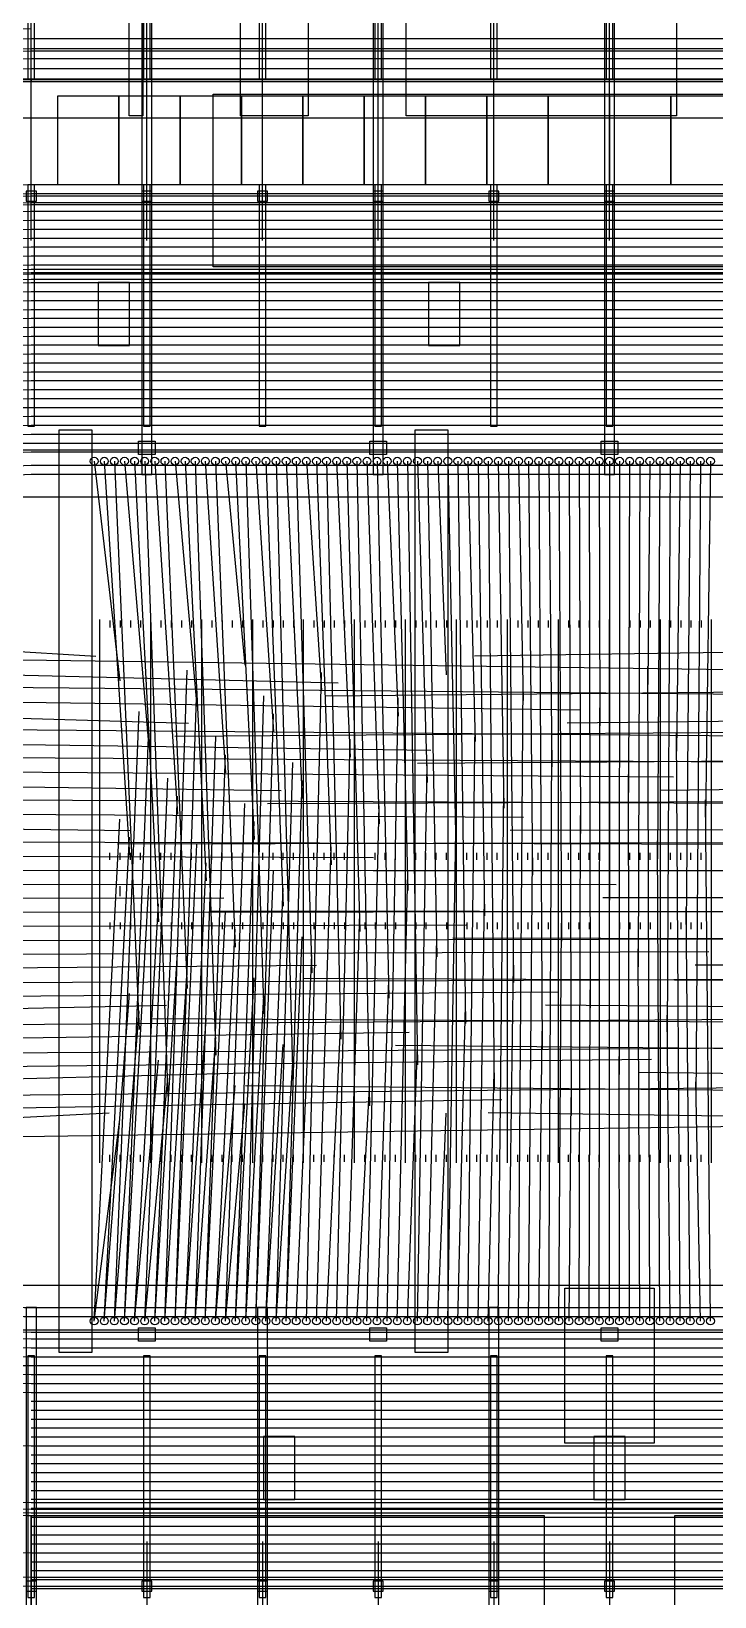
# Model space of a CAD drawing. Extents: x -180904 to 227412, y -304894 to 186390.
# Drawn here: x -51864 to 9443, y -63325 to 77166 of the extents above; entities that cross this region are included whole.
import ezdxf

# ---------------------------------------------------------------- set-up
doc = ezdxf.new("R2010")
doc.units = 0
for name, color, linetype in [('01_MARKINGS', 3, 'CONTINUOUS'), ('01_SURFACE', 3, 'CONTINUOUS'), ('02_FRONT_ROW_LINE', 8, 'CONTINUOUS'), ('02_ROW_LINES', 8, 'CONTINUOUS'), ('02_TIER_EDGES', 8, 'CONTINUOUS'), ('05_LEVELS', 40, 'CONTINUOUS'), ('05_SUITES', 40, 'CONTINUOUS'), ('06_FLOOR_PLATES', 9, 'CONTINUOUS'), ('06_PROGRAM_CONCESSIONS', 9, 'CONTINUOUS'), ('06_PROGRAM_FIRST_AID', 9, 'CONTINUOUS'), ('06_PROGRAM_RETAIL', 9, 'CONTINUOUS'), ('07_VOMITORIES', 6, 'CONTINUOUS'), ('08_COLUMNS', 8, 'CONTINUOUS'), ('08_GRID', 8, 'CONTINUOUS'), ('08_RAKERS', 8, 'CONTINUOUS'), ('09_DECK', 254, 'CONTINUOUS'), ('09_PRIMARY_FRAMES', 254, 'CONTINUOUS'), ('09_TRUSSES', 254, 'CONTINUOUS'), ('10_BANDS', 252, 'CONTINUOUS'), ('10_SKIN', 252, 'CONTINUOUS'), ('11_DUCT_ZONES', 4, 'CONTINUOUS'), ('12_CABLE_TRAYS', 30, 'CONTINUOUS'), ('14_AIMING', 2, 'CONTINUOUS'), ('14_CATWALK', 2, 'CONTINUOUS'), ('14_FLOODLIGHTS', 2, 'CONTINUOUS'), ('15_RIBBON_BOARDS', 130, 'CONTINUOUS'), ('15_SPEAKERS', 130, 'CONTINUOUS'), ('16_LOADING_DOCK', 33, 'CONTINUOUS'), ('16_PLAYERS_TUNNEL', 33, 'CONTINUOUS'), ('16_SERVICE_CORRIDOR', 33, 'CONTINUOUS'), ('16_TEAM_LOCKER_ROOMS', 33, 'CONTINUOUS')]:
    doc.layers.add(name, color=color, linetype=linetype)

msp = doc.modelspace()

# ---------------------------------------------------------------- linework, layer by layer
at = {"layer": '01_MARKINGS'}
for p, q in [((-45720, -24384), (-45720, 24384)), ((-44805.6, 24282.4), (-44805.6, 23672.8)), ((-43891.2, 24282.4), (-43891.2, 23672.8)), ((-42976.8, 24282.4), (-42976.8, 23672.8)), ((-42062.4, 24282.4), (-42062.4, 23672.8)), ((-41148, -24384), (-41148, 24384)), ((-40233.6, 24282.4), (-40233.6, 23672.8)), ((-39319.2, 24282.4), (-39319.2, 23672.8)), ((-38404.8, 24282.4), (-38404.8, 23672.8)), ((-37490.4, 24282.4), (-37490.4, 23672.8)), ((-36576, -24384), (-36576, 24384)), ((-35661.6, 24282.4), (-35661.6, 23672.8)), ((-34747.2, 24282.4), (-34747.2, 23672.8)), ((-33832.8, 24282.4), (-33832.8, 23672.8)), ((-32918.4, 24282.4), (-32918.4, 23672.8)), ((-32004, -24384), (-32004, 24384)), ((-31089.6, 24282.4), (-31089.6, 23672.8)), ((-30175.2, 24282.4), (-30175.2, 23672.8)), ((-29260.8, 24282.4), (-29260.8, 23672.8)), ((-28346.4, 24282.4), (-28346.4, 23672.8)), ((-27432, -24384), (-27432, 24384)), ((-26517.6, 24282.4), (-26517.6, 23672.8)), ((-25603.2, 24282.4), (-25603.2, 23672.8)), ((-24688.8, 24282.4), (-24688.8, 23672.8)), ((-23774.4, 24282.4), (-23774.4, 23672.8)), ((-22860, -24384), (-22860, 24384)), ((-21945.6, 24282.4), (-21945.6, 23672.8)), ((-21031.2, 24282.4), (-21031.2, 23672.8)), ((-20116.8, 24282.4), (-20116.8, 23672.8)), ((-19202.4, 24282.4), (-19202.4, 23672.8)), ((-18288, -24384), (-18288, 24384)), ((-17373.6, 24282.4), (-17373.6, 23672.8)), ((-16459.2, 24282.4), (-16459.2, 23672.8)), ((-15544.8, 24282.4), (-15544.8, 23672.8)), ((-14630.4, 24282.4), (-14630.4, 23672.8)), ((-13716, -24384), (-13716, 24384)), ((-12801.6, 24282.4), (-12801.6, 23672.8)), ((-11887.2, 24282.4), (-11887.2, 23672.8)), ((-10972.8, 24282.4), (-10972.8, 23672.8)), ((-10058.4, 24282.4), (-10058.4, 23672.8)), ((-9144, -24384), (-9144, 24384)), ((-8229.6, 24282.4), (-8229.6, 23672.8)), ((-7315.2, 24282.4), (-7315.2, 23672.8)), ((-6400.8, 24282.4), (-6400.8, 23672.8)), ((-5486.4, 24282.4), (-5486.4, 23672.8)), ((-4572, -24384), (-4572, 24384)), ((-3657.6, 24282.4), (-3657.6, 23672.8)), ((-2743.2, 24282.4), (-2743.2, 23672.8)), ((-1828.8, 24282.4), (-1828.8, 23672.8)), ((-914.4, 24282.4), (-914.4, 23672.8)), ((0, -24384), (0, 24384)), ((914.4, 24282.4), (914.4, 23672.8)), ((1828.8, 24282.4), (1828.8, 23672.8)), ((2743.2, 24282.4), (2743.2, 23672.8)), ((3657.6, 24282.4), (3657.6, 23672.8)), ((4572, -24384), (4572, 24384)), ((5486.4, 24282.4), (5486.4, 23672.8)), ((6400.8, 24282.4), (6400.8, 23672.8)), ((7315.2, 24282.4), (7315.2, 23672.8)), ((8229.6, 24282.4), (8229.6, 23672.8)), ((9144, -24384), (9144, 24384)), ((-44805.6, 2819.4), (-44805.6, 3429)), ((-43891.2, 2819.4), (-43891.2, 3429)), ((-42976.8, 2819.4), (-42976.8, 3429)), ((-42062.4, 2819.4), (-42062.4, 3429)), ((-40233.6, 2819.4), (-40233.6, 3429)), ((-39319.2, 2819.4), (-39319.2, 3429)), ((-38404.8, 2819.4), (-38404.8, 3429)), ((-37490.4, 2819.4), (-37490.4, 3429)), ((-35661.6, 2819.4), (-35661.6, 3429)), ((-34747.2, 2819.4), (-34747.2, 3429)), ((-33832.8, 2819.4), (-33832.8, 3429)), ((-32918.4, 2819.4), (-32918.4, 3429)), ((-31089.6, 2819.4), (-31089.6, 3429)), ((-30175.2, 2819.4), (-30175.2, 3429)), ((-29260.8, 2819.4), (-29260.8, 3429)), ((-28346.4, 2819.4), (-28346.4, 3429)), ((-26517.6, 2819.4), (-26517.6, 3429)), ((-25603.2, 2819.4), (-25603.2, 3429)), ((-24688.8, 2819.4), (-24688.8, 3429)), ((-23774.4, 2819.4), (-23774.4, 3429)), ((-21945.6, 2819.4), (-21945.6, 3429)), ((-21031.2, 2819.4), (-21031.2, 3429)), ((-20116.8, 2819.4), (-20116.8, 3429)), ((-19202.4, 2819.4), (-19202.4, 3429)), ((-17373.6, 2819.4), (-17373.6, 3429)), ((-16459.2, 2819.4), (-16459.2, 3429)), ((-15544.8, 2819.4), (-15544.8, 3429)), ((-14630.4, 2819.4), (-14630.4, 3429)), ((-12801.6, 2819.4), (-12801.6, 3429)), ((-11887.2, 2819.4), (-11887.2, 3429)), ((-10972.8, 2819.4), (-10972.8, 3429)), ((-10058.4, 2819.4), (-10058.4, 3429)), ((-8229.6, 2819.4), (-8229.6, 3429)), ((-7315.2, 2819.4), (-7315.2, 3429)), ((-6400.8, 2819.4), (-6400.8, 3429)), ((-5486.4, 2819.4), (-5486.4, 3429)), ((-3657.6, 2819.4), (-3657.6, 3429)), ((-2743.2, 2819.4), (-2743.2, 3429)), ((-1828.8, 2819.4), (-1828.8, 3429)), ((-914.4, 2819.4), (-914.4, 3429)), ((914.4, 2819.4), (914.4, 3429)), ((1828.8, 2819.4), (1828.8, 3429)), ((2743.2, 2819.4), (2743.2, 3429)), ((3657.6, 2819.4), (3657.6, 3429)), ((5486.4, 2819.4), (5486.4, 3429)), ((6400.8, 2819.4), (6400.8, 3429)), ((7315.2, 2819.4), (7315.2, 3429)), ((8229.6, 2819.4), (8229.6, 3429)), ((-43891.2, -457.2), (-43891.2, 457.2)), ((-44805.6, -2819.4), (-44805.6, -3429)), ((-43891.2, -2819.4), (-43891.2, -3429)), ((-42976.8, -2819.4), (-42976.8, -3429)), ((-42062.4, -2819.4), (-42062.4, -3429)), ((-40233.6, -2819.4), (-40233.6, -3429)), ((-39319.2, -2819.4), (-39319.2, -3429)), ((-38404.8, -2819.4), (-38404.8, -3429)), ((-37490.4, -2819.4), (-37490.4, -3429)), ((-35661.6, -2819.4), (-35661.6, -3429)), ((-34747.2, -2819.4), (-34747.2, -3429)), ((-33832.8, -2819.4), (-33832.8, -3429)), ((-32918.4, -2819.4), (-32918.4, -3429)), ((-31089.6, -2819.4), (-31089.6, -3429)), ((-30175.2, -2819.4), (-30175.2, -3429)), ((-29260.8, -2819.4), (-29260.8, -3429)), ((-28346.4, -2819.4), (-28346.4, -3429)), ((-26517.6, -2819.4), (-26517.6, -3429)), ((-25603.2, -2819.4), (-25603.2, -3429)), ((-24688.8, -2819.4), (-24688.8, -3429)), ((-23774.4, -2819.4), (-23774.4, -3429)), ((-21945.6, -2819.4), (-21945.6, -3429)), ((-21031.2, -2819.4), (-21031.2, -3429)), ((-20116.8, -2819.4), (-20116.8, -3429)), ((-19202.4, -2819.4), (-19202.4, -3429)), ((-17373.6, -2819.4), (-17373.6, -3429)), ((-16459.2, -2819.4), (-16459.2, -3429)), ((-15544.8, -2819.4), (-15544.8, -3429)), ((-14630.4, -2819.4), (-14630.4, -3429)), ((-12801.6, -2819.4), (-12801.6, -3429)), ((-11887.2, -2819.4), (-11887.2, -3429)), ((-10972.8, -2819.4), (-10972.8, -3429)), ((-10058.4, -2819.4), (-10058.4, -3429)), ((-8229.6, -2819.4), (-8229.6, -3429)), ((-7315.2, -2819.4), (-7315.2, -3429)), ((-6400.8, -2819.4), (-6400.8, -3429)), ((-5486.4, -2819.4), (-5486.4, -3429)), ((-3657.6, -2819.4), (-3657.6, -3429)), ((-2743.2, -2819.4), (-2743.2, -3429)), ((-1828.8, -2819.4), (-1828.8, -3429)), ((-914.4, -2819.4), (-914.4, -3429)), ((914.4, -2819.4), (914.4, -3429)), ((1828.8, -2819.4), (1828.8, -3429)), ((2743.2, -2819.4), (2743.2, -3429)), ((3657.6, -2819.4), (3657.6, -3429)), ((5486.4, -2819.4), (5486.4, -3429)), ((6400.8, -2819.4), (6400.8, -3429)), ((7315.2, -2819.4), (7315.2, -3429)), ((8229.6, -2819.4), (8229.6, -3429)), ((-44805.6, -24282.4), (-44805.6, -23672.8)), ((-43891.2, -24282.4), (-43891.2, -23672.8)), ((-42976.8, -24282.4), (-42976.8, -23672.8)), ((-42062.4, -24282.4), (-42062.4, -23672.8)), ((-40233.6, -24282.4), (-40233.6, -23672.8)), ((-39319.2, -24282.4), (-39319.2, -23672.8)), ((-38404.8, -24282.4), (-38404.8, -23672.8)), ((-37490.4, -24282.4), (-37490.4, -23672.8)), ((-35661.6, -24282.4), (-35661.6, -23672.8)), ((-34747.2, -24282.4), (-34747.2, -23672.8)), ((-33832.8, -24282.4), (-33832.8, -23672.8)), ((-32918.4, -24282.4), (-32918.4, -23672.8)), ((-31089.6, -24282.4), (-31089.6, -23672.8)), ((-30175.2, -24282.4), (-30175.2, -23672.8)), ((-29260.8, -24282.4), (-29260.8, -23672.8)), ((-28346.4, -24282.4), (-28346.4, -23672.8)), ((-26517.6, -24282.4), (-26517.6, -23672.8)), ((-25603.2, -24282.4), (-25603.2, -23672.8)), ((-24688.8, -24282.4), (-24688.8, -23672.8)), ((-23774.4, -24282.4), (-23774.4, -23672.8)), ((-21945.6, -24282.4), (-21945.6, -23672.8)), ((-21031.2, -24282.4), (-21031.2, -23672.8)), ((-20116.8, -24282.4), (-20116.8, -23672.8)), ((-19202.4, -24282.4), (-19202.4, -23672.8)), ((-17373.6, -24282.4), (-17373.6, -23672.8)), ((-16459.2, -24282.4), (-16459.2, -23672.8)), ((-15544.8, -24282.4), (-15544.8, -23672.8)), ((-14630.4, -24282.4), (-14630.4, -23672.8)), ((-12801.6, -24282.4), (-12801.6, -23672.8)), ((-11887.2, -24282.4), (-11887.2, -23672.8)), ((-10972.8, -24282.4), (-10972.8, -23672.8)), ((-10058.4, -24282.4), (-10058.4, -23672.8)), ((-8229.6, -24282.4), (-8229.6, -23672.8)), ((-7315.2, -24282.4), (-7315.2, -23672.8)), ((-6400.8, -24282.4), (-6400.8, -23672.8)), ((-5486.4, -24282.4), (-5486.4, -23672.8)), ((-3657.6, -24282.4), (-3657.6, -23672.8)), ((-2743.2, -24282.4), (-2743.2, -23672.8)), ((-1828.8, -24282.4), (-1828.8, -23672.8)), ((-914.4, -24282.4), (-914.4, -23672.8)), ((914.4, -24282.4), (914.4, -23672.8)), ((1828.8, -24282.4), (1828.8, -23672.8)), ((2743.2, -24282.4), (2743.2, -23672.8)), ((3657.6, -24282.4), (3657.6, -23672.8)), ((5486.4, -24282.4), (5486.4, -23672.8)), ((6400.8, -24282.4), (6400.8, -23672.8)), ((7315.2, -24282.4), (7315.2, -23672.8)), ((8229.6, -24282.4), (8229.6, -23672.8))]:
    msp.add_line(p, q, dxfattribs=at)
at = {"layer": '01_SURFACE'}
msp.add_lwpolyline([(-59436, -35356.8), (59436, -35356.8), (59436, 35356.8), (-59436, 35356.8)], close=True, dxfattribs=at)
at = {"layer": '02_FRONT_ROW_LINE'}
msp.add_lwpolyline([(65864, -25384), (65864, 25384, 0.414), (51864, 39384), (-51864, 39384, 0.414), (-65864, 25384), (-65864, -25384, 0.414), (-51864, -39384), (51864, -39384, 0.414)], format="xyb", close=True, dxfattribs=at)
at = {"layer": '02_ROW_LINES'}
for p, q in [((51864, 76484), (-51864, 76484)), ((51864, 75584), (-51864, 75584)), ((51864, 74684), (-51864, 74684)), ((51864, 73784), (-51864, 73784)), ((51864, 72884), (-51864, 72884)), ((51864, 62584), (-51864, 62584)), ((51864, 61784), (-51864, 61784)), ((51864, 60984), (-51864, 60984)), ((51864, 60184), (-51864, 60184)), ((51864, 59384), (-51864, 59384)), ((51864, 58584), (-51864, 58584)), ((51864, 57784), (-51864, 57784)), ((51864, 56984), (-51864, 56984)), ((51864, 56184), (-51864, 56184)), ((51864, 55384), (-51864, 55384)), ((51864, 54584), (-51864, 54584)), ((51864, 53784), (-51864, 53784)), ((51864, 52984), (-51864, 52984)), ((51864, 52184), (-51864, 52184)), ((51864, 51384), (-51864, 51384)), ((51864, 50584), (-51864, 50584)), ((51864, 49784), (-51864, 49784)), ((51864, 48984), (-51864, 48984)), ((51864, 48184), (-51864, 48184)), ((51864, 47384), (-51864, 47384)), ((51864, 46584), (-51864, 46584)), ((51864, 45784), (-51864, 45784)), ((51864, 44984), (-51864, 44984)), ((51864, 44184), (-51864, 44184)), ((51864, 43384), (-51864, 43384)), ((51864, 42584), (-51864, 42584)), ((51864, 41784), (-51864, 41784)), ((51864, 40984), (-51864, 40984)), ((51864, 40184), (-51864, 40184)), ((51864, 39384), (-51864, 39384)), ((-51864, -39384), (51864, -39384)), ((-51864, -40184), (51864, -40184)), ((-51864, -40984), (51864, -40984)), ((-51864, -41784), (51864, -41784)), ((-51864, -42584), (51864, -42584)), ((-51864, -43384), (51864, -43384)), ((-51864, -44184), (51864, -44184)), ((-51864, -44984), (51864, -44984)), ((-51864, -45784), (51864, -45784)), ((-51864, -46584), (51864, -46584)), ((-51864, -47384), (51864, -47384)), ((-51864, -48184), (51864, -48184)), ((-51864, -48984), (51864, -48984)), ((-51864, -49784), (51864, -49784)), ((-51864, -50584), (51864, -50584)), ((-51864, -51384), (51864, -51384)), ((-51864, -52184), (51864, -52184)), ((-51864, -52984), (51864, -52984)), ((-51864, -53784), (51864, -53784)), ((-51864, -54584), (51864, -54584)), ((-51864, -55384), (51864, -55384)), ((-51864, -56184), (51864, -56184)), ((-51864, -56984), (51864, -56984)), ((-51864, -57784), (51864, -57784)), ((-51864, -58584), (51864, -58584)), ((-51864, -59384), (51864, -59384)), ((-51864, -60184), (51864, -60184)), ((-51864, -60984), (51864, -60984)), ((-51864, -61784), (51864, -61784)), ((-51864, -62584), (51864, -62584))]:
    msp.add_line(p, q, dxfattribs=at)
for centre, radius, start, end in [((-51864, 25384), 84100, 90, 180), ((-51864, 25384), 83300, 90, 180), ((-51864, 25384), 82500, 90, 180), ((-51864, 25384), 81700, 90, 180), ((-51864, 25384), 80900, 90, 180), ((-51864, 25384), 80100, 90, 180), ((-51864, 25384), 79300, 90, 180), ((-51864, 25384), 78500, 90, 180), ((-51864, 25384), 77700, 90, 180), ((-51864, 25384), 76900, 90, 180), ((-51864, 25384), 76100, 90, 180), ((-51864, 25384), 75300, 90, 180), ((-51864, 25384), 74500, 90, 180), ((-51864, 25384), 73700, 90, 180), ((-51864, 25384), 72900, 90, 180), ((-51864, 25384), 72100, 90, 180), ((-51864, 25384), 71300, 90, 180), ((-51864, 25384), 70500, 90, 180), ((-51864, 25384), 69700, 90, 180), ((-51864, 25384), 68900, 90, 180), ((-51864, 25384), 68100, 90, 180), ((-51864, 25384), 67300, 90, 180), ((-51864, 25384), 66500, 90, 180), ((-51864, 25384), 65700, 90, 180), ((-51864, 25384), 53800, 90, 180), ((-51864, 25384), 52900, 90, 180), ((-51864, 25384), 52000, 90, 180), ((-51864, 25384), 51100, 90, 180), ((-51864, 25384), 50200, 90, 180), ((-51864, 25384), 49300, 90, 180), ((-51864, 25384), 48400, 90, 180), ((-51864, 25384), 47500, 90, 180), ((-51864, 25384), 37200, 90, 180), ((-51864, 25384), 36400, 90, 180), ((-51864, 25384), 35600, 90, 180), ((-51864, 25384), 34800, 90, 180), ((-51864, 25384), 34000, 90, 180), ((-51864, 25384), 33200, 90, 180), ((-51864, 25384), 32400, 90, 180), ((-51864, 25384), 31600, 90, 180), ((-51864, 25384), 30800, 90, 180), ((-51864, 25384), 30000, 90, 180), ((-51864, 25384), 29200, 90, 180), ((-51864, 25384), 28400, 90, 180), ((-51864, 25384), 27600, 90, 180), ((-51864, 25384), 26800, 90, 180), ((-51864, 25384), 26000, 90, 180), ((-51864, 25384), 25200, 90, 180), ((-51864, 25384), 24400, 90, 180), ((-51864, 25384), 23600, 90, 180), ((-51864, 25384), 22800, 90, 180), ((-51864, 25384), 22000, 90, 180), ((-51864, 25384), 21200, 90, 180), ((-51864, 25384), 20400, 90, 180), ((-51864, 25384), 19600, 90, 180), ((-51864, 25384), 18800, 90, 180), ((-51864, 25384), 18000, 90, 180), ((-51864, 25384), 17200, 90, 180), ((-51864, 25384), 16400, 90, 180), ((-51864, 25384), 15600, 90, 180), ((-51864, 25384), 14800, 90, 180), ((-51864, 25384), 14000, 90, 180), ((-51864, -25384), 19600, 180, 270), ((-51864, -25384), 18800, 180, 270), ((-51864, -25384), 18000, 180, 270), ((-51864, -25384), 17200, 180, 270), ((-51864, -25384), 16400, 180, 270), ((-51864, -25384), 15600, 180, 270), ((-51864, -25384), 14800, 180, 270), ((-51864, -25384), 14000, 180, 270)]:
    msp.add_arc(centre, radius, start, end, dxfattribs=at)
at = {"layer": '02_TIER_EDGES'}
msp.add_line((51864, 63384), (-51864, 63384), dxfattribs=at)
for radius in [84900, 54700, 38000]:
    msp.add_arc((-51864, 25384), radius, 90, 180, dxfattribs=at)
at = {"layer": '05_LEVELS'}
for points in [[(118564, -25384), (118564, 25384, 0.414), (51864, 92084), (-51864, 92084, 0.414), (-118564, 25384), (-118564, -25384, 0.414), (-51864, -92084), (51864, -92084, 0.414)], [(104764, -25384), (104764, 25384, 0.414), (51864, 78284), (-51864, 78284, 0.414), (-104764, 25384), (-104764, -25384, 0.414), (-51864, -78284), (51864, -78284, 0.414)], [(101864, -25384), (101864, 25384, 0.414), (51864, 75384), (-51864, 75384, 0.414), (-101864, 25384), (-101864, -25384, 0.414), (-51864, -75384), (51864, -75384, 0.414)], [(88064, -25384), (88064, 25384, 0.414), (51864, 61584), (-51864, 61584, 0.414), (-88064, 25384), (-88064, -25384, 0.414), (-51864, -61584), (51864, -61584, 0.414)]]:
    msp.add_lwpolyline(points, format="xyb", close=True, dxfattribs=at)
at = {"layer": '05_SUITES'}
for points in [[(-44000, 63384), (-49500, 63384), (-49500, 71384), (-44000, 71384)], [(-38500, 63384), (-44000, 63384), (-44000, 71384), (-38500, 71384)], [(-33000, 63384), (-38500, 63384), (-38500, 71384), (-33000, 71384)], [(-27500, 63384), (-33000, 63384), (-33000, 71384), (-27500, 71384)], [(-22000, 63384), (-27500, 63384), (-27500, 71384), (-22000, 71384)], [(-16500, 63384), (-22000, 63384), (-22000, 71384), (-16500, 71384)], [(-11000, 63384), (-16500, 63384), (-16500, 71384), (-11000, 71384)], [(-5500, 63384), (-11000, 63384), (-11000, 71384), (-5500, 71384)], [(0, 63384), (-5500, 63384), (-5500, 71384), (0, 71384)], [(5500, 63384), (0, 63384), (0, 71384), (5500, 71384)], [(11000, 63384), (5500, 63384), (5500, 71384), (11000, 71384)]]:
    msp.add_lwpolyline(points, close=True, dxfattribs=at)
at = {"layer": '06_FLOOR_PLATES'}
for points in [[(152604, -25384), (152604, 25384, 0.414), (51864, 126124), (-51864, 126124, 0.414), (-152604, 25384), (-152604, -25384, 0.414), (-51864, -126124), (51864, -126124, 0.414)], [(138136.051, -25384), (138136.051, 25384, 0.414), (51864, 111656.051), (-51864, 111656.051, 0.414), (-138136.051, 25384), (-138136.051, -25384, 0.414), (-51864, -111656.051), (51864, -111656.051, 0.414)], [(132604, -25384), (132604, 25384, 0.414), (51864, 106124), (-51864, 106124, 0.414), (-132604, 25384), (-132604, -25384, 0.414), (-51864, -106124), (51864, -106124, 0.414)], [(106564, -25384), (106564, 25384, 0.414), (51864, 80084), (-51864, 80084, 0.414), (-106564, 25384), (-106564, -25384, 0.414), (-51864, -80084), (51864, -80084, 0.414)], [(105864, -25384), (105864, 25384, 0.414), (51864, 79384), (-51864, 79384, 0.414), (-105864, 25384), (-105864, -25384, 0.414), (-51864, -79384), (51864, -79384, 0.414)], [(85864, -25384), (85864, 25384, 0.414), (51864, 59384), (-51864, 59384, 0.414), (-85864, 25384), (-85864, -25384, 0.414), (-51864, -59384), (51864, -59384, 0.414)]]:
    msp.add_lwpolyline(points, format="xyb", close=True, dxfattribs=at)
at = {"layer": '06_PROGRAM_CONCESSIONS'}
msp.add_lwpolyline([(6007.564, 69584), (-18243.747, 69584), (-18243.747, 79184), (6007.564, 79184)], close=True, dxfattribs=at)
at = {"layer": '06_PROGRAM_FIRST_AID'}
msp.add_lwpolyline([(-41869.815, 69584), (-43082.38, 69584), (-43082.38, 79184), (-41869.815, 79184)], close=True, dxfattribs=at)
at = {"layer": '06_PROGRAM_RETAIL'}
msp.add_lwpolyline([(-27025.367, 69584), (-33088.195, 69584), (-33088.195, 79184), (-27025.367, 79184)], close=True, dxfattribs=at)
at = {"layer": '07_VOMITORIES'}
for points in [[(-43054.857, 48959), (-43054.857, 54609), (-45854.857, 54609), (-45854.857, 48959)], [(-13418.286, 48959), (-13418.286, 54609), (-16218.286, 54609), (-16218.286, 48959)], [(-31036.571, -48959), (-31036.571, -54609), (-28236.571, -54609), (-28236.571, -48959)], [(-1400, -48959), (-1400, -54609), (1400, -54609), (1400, -48959)]]:
    msp.add_lwpolyline(points, close=True, dxfattribs=at)
at = {"layer": '08_COLUMNS'}
for points in [[(-51414, 61934), (-51414, 62834), (-52314, 62834), (-52314, 61934)], [(-41041.2, 61934), (-41041.2, 62834), (-41941.2, 62834), (-41941.2, 61934)], [(-30668.4, 61934), (-30668.4, 62834), (-31568.4, 62834), (-31568.4, 61934)], [(-20295.6, 61934), (-20295.6, 62834), (-21195.6, 62834), (-21195.6, 61934)], [(-9922.8, 61934), (-9922.8, 62834), (-10822.8, 62834), (-10822.8, 61934)], [(450, 61934), (450, 62834), (-450, 62834), (-450, 61934)], [(-52314, -61934), (-52314, -62834), (-51414, -62834), (-51414, -61934)], [(-41941.2, -61934), (-41941.2, -62834), (-41041.2, -62834), (-41041.2, -61934)], [(-31568.4, -61934), (-31568.4, -62834), (-30668.4, -62834), (-30668.4, -61934)], [(-21195.6, -61934), (-21195.6, -62834), (-20295.6, -62834), (-20295.6, -61934)], [(-10822.8, -61934), (-10822.8, -62834), (-9922.8, -62834), (-9922.8, -61934)], [(-450, -61934), (-450, -62834), (450, -62834), (450, -61934)]]:
    msp.add_lwpolyline(points, close=True, dxfattribs=at)
at = {"layer": '08_GRID'}
for p, q in [((-51864, 58384), (-51864, 149124)), ((-41491.2, 58384), (-41491.2, 149124)), ((-31118.4, 58384), (-31118.4, 149124)), ((-20745.6, 58384), (-20745.6, 149124)), ((-10372.8, 58384), (-10372.8, 149124)), ((0, 58384), (0, 149124)), ((-51864, -58384), (-51864, -149124)), ((-41491.2, -58384), (-41491.2, -149124)), ((-31118.4, -58384), (-31118.4, -149124)), ((-20745.6, -58384), (-20745.6, -149124)), ((-10372.8, -58384), (-10372.8, -149124)), ((0, -58384), (0, -149124))]:
    msp.add_line(p, q, dxfattribs=at)
for points in [[(165104, -25384), (165104, 25384, 0.414), (51864, 138624), (-51864, 138624, 0.414), (-165104, 25384), (-165104, -25384, 0.414), (-51864, -138624), (51864, -138624, 0.414)], [(135764, -25384), (135764, 25384, 0.414), (51864, 109284), (-51864, 109284, 0.414), (-135764, 25384), (-135764, -25384, 0.414), (-51864, -109284), (51864, -109284, 0.414)], [(126204, -25384), (126204, 25384, 0.414), (51864, 99724), (-51864, 99724, 0.414), (-126204, 25384), (-126204, -25384, 0.414), (-51864, -99724), (51864, -99724, 0.414)], [(105564, -25384), (105564, 25384, 0.414), (51864, 79084), (-51864, 79084, 0.414), (-105564, 25384), (-105564, -25384, 0.414), (-51864, -79084), (51864, -79084, 0.414)], [(88864, -25384), (88864, 25384, 0.414), (51864, 62384), (-51864, 62384, 0.414), (-88864, 25384), (-88864, -25384, 0.414), (-51864, -62384), (51864, -62384, 0.414)]]:
    msp.add_lwpolyline(points, format="xyb", close=True, dxfattribs=at)
at = {"layer": '08_RAKERS'}
for points in [[(-51564, 72884), (-51564, 80084), (-52164, 80084), (-52164, 72884)], [(-41191.2, 72884), (-41191.2, 80084), (-41791.2, 80084), (-41791.2, 72884)], [(-30818.4, 72884), (-30818.4, 80084), (-31418.4, 80084), (-31418.4, 72884)], [(-20445.6, 72884), (-20445.6, 80084), (-21045.6, 80084), (-21045.6, 72884)], [(-10072.8, 72884), (-10072.8, 80084), (-10672.8, 80084), (-10672.8, 72884)], [(300, 72884), (300, 80084), (-300, 80084), (-300, 72884)], [(-51564, 41714.097), (-51564, 63384), (-52164, 63384), (-52164, 41714.097)], [(-41191.2, 41714.097), (-41191.2, 63384), (-41791.2, 63384), (-41791.2, 41714.097)], [(-30818.4, 41714.097), (-30818.4, 63384), (-31418.4, 63384), (-31418.4, 41714.097)], [(-20445.6, 41714.097), (-20445.6, 63384), (-21045.6, 63384), (-21045.6, 41714.097)], [(-10072.8, 41714.097), (-10072.8, 63384), (-10672.8, 63384), (-10672.8, 41714.097)], [(300, 41714.097), (300, 63384), (-300, 63384), (-300, 41714.097)], [(-52164, -41714.097), (-52164, -63384), (-51564, -63384), (-51564, -41714.097)], [(-41791.2, -41714.097), (-41791.2, -63384), (-41191.2, -63384), (-41191.2, -41714.097)], [(-31418.4, -41714.097), (-31418.4, -63384), (-30818.4, -63384), (-30818.4, -41714.097)], [(-21045.6, -41714.097), (-21045.6, -63384), (-20445.6, -63384), (-20445.6, -41714.097)], [(-10672.8, -41714.097), (-10672.8, -63384), (-10072.8, -63384), (-10072.8, -41714.097)], [(-300, -41714.097), (-300, -63384), (300, -63384), (300, -41714.097)]]:
    msp.add_lwpolyline(points, close=True, dxfattribs=at)
at = {"layer": '09_DECK'}
for points in [[(168604, -25384), (168604, 25384, 0.414), (51864, 142124), (-51864, 142124, 0.414), (-168604, 25384), (-168604, -25384, 0.414), (-51864, -142124), (51864, -142124, 0.414)], [(63864, -25384), (63864, 25384, 0.414), (51864, 37384), (-51864, 37384, 0.414), (-63864, 25384), (-63864, -25384, 0.414), (-51864, -37384), (51864, -37384, 0.414)]]:
    msp.add_lwpolyline(points, format="xyb", close=True, dxfattribs=at)
at = {"layer": '09_PRIMARY_FRAMES'}
for points in [[(-41041.2, 37384), (-41041.2, 142124), (-41941.2, 142124), (-41941.2, 37384)], [(-20295.6, 37384), (-20295.6, 142124), (-21195.6, 142124), (-21195.6, 37384)], [(450, 37384), (450, 142124), (-450, 142124), (-450, 37384)], [(-52314, -37384), (-52314, -142124), (-51414, -142124), (-51414, -37384)], [(-31568.4, -37384), (-31568.4, -142124), (-30668.4, -142124), (-30668.4, -37384)], [(-10822.8, -37384), (-10822.8, -142124), (-9922.8, -142124), (-9922.8, -37384)]]:
    msp.add_lwpolyline(points, close=True, dxfattribs=at)
at = {"layer": '09_TRUSSES'}
for points in [[(-49398, -41384), (-46398, -41384), (-46398, 41384), (-49398, 41384)], [(-17466, -41384), (-14466, -41384), (-14466, 41384), (-17466, 41384)]]:
    msp.add_lwpolyline(points, close=True, dxfattribs=at)
at = {"layer": '10_BANDS'}
for points in [[(-51864, 140324, 0.414), (-166804, 25384), (-167004, 25384, -0.414), (-51864, 140524)], [(-51864, 140324, 0.414), (-166804, 25384), (-167004, 25384, -0.414), (-51864, 140524)], [(-51864, 140324, 0.414), (-166804, 25384), (-167004, 25384, -0.414), (-51864, 140524)], [(-51864, 140324, 0.414), (-166804, 25384), (-167004, 25384, -0.414), (-51864, 140524)], [(-166804, -25384, 0.414), (-51864, -140324), (-51864, -140524, -0.414), (-167004, -25384)], [(-166804, -25384, 0.414), (-51864, -140324), (-51864, -140524, -0.414), (-167004, -25384)], [(-166804, -25384, 0.414), (-51864, -140324), (-51864, -140524, -0.414), (-167004, -25384)], [(-166804, -25384, 0.414), (-51864, -140324), (-51864, -140524, -0.414), (-167004, -25384)]]:
    msp.add_lwpolyline(points, format="xyb", close=True, dxfattribs=at)
at = {"layer": '10_SKIN'}
for points in [[(-51864, 140124, 0.414), (-166604, 25384), (-166804, 25384, -0.414), (-51864, 140324)], [(-166604, -25384, 0.414), (-51864, -140124), (-51864, -140324, -0.414), (-166804, -25384)]]:
    msp.add_lwpolyline(points, format="xyb", close=True, dxfattribs=at)
at = {"layer": '11_DUCT_ZONES'}
for points in [[(142604, -25384), (142604, 25384, 0.414), (51864, 116124), (-51864, 116124, 0.414), (-142604, 25384), (-142604, -25384, 0.414), (-51864, -116124), (51864, -116124, 0.414)], [(132604, -25384), (132604, 25384, 0.414), (51864, 106124), (-51864, 106124, 0.414), (-132604, 25384), (-132604, -25384, 0.414), (-51864, -106124), (51864, -106124, 0.414)], [(116564, -25384), (116564, 25384, 0.414), (51864, 90084), (-51864, 90084, 0.414), (-116564, 25384), (-116564, -25384, 0.414), (-51864, -90084), (51864, -90084, 0.414)], [(106564, -25384), (106564, 25384, 0.414), (51864, 80084), (-51864, 80084, 0.414), (-106564, 25384), (-106564, -25384, 0.414), (-51864, -80084), (51864, -80084, 0.414)], [(95864, -25384), (95864, 25384, 0.414), (51864, 69384), (-51864, 69384, 0.414), (-95864, 25384), (-95864, -25384, 0.414), (-51864, -69384), (51864, -69384, 0.414)], [(85864, -25384), (85864, 25384, 0.414), (51864, 59384), (-51864, 59384, 0.414), (-85864, 25384), (-85864, -25384, 0.414), (-51864, -59384), (51864, -59384, 0.414)]]:
    msp.add_lwpolyline(points, format="xyb", close=True, dxfattribs=at)
at = {"layer": '12_CABLE_TRAYS'}
for points in [[(81964, -25384), (81964, 25384, 0.414), (51864, 55484), (-51864, 55484, 0.414), (-81964, 25384), (-81964, -25384, 0.414), (-51864, -55484), (51864, -55484, 0.414)], [(81364, -25384), (81364, 25384, 0.414), (51864, 54884), (-51864, 54884, 0.414), (-81364, 25384), (-81364, -25384, 0.414), (-51864, -54884), (51864, -54884, 0.414)]]:
    msp.add_lwpolyline(points, format="xyb", close=True, dxfattribs=at)
at = {"layer": '14_AIMING'}
for p, q in [((-46224.419, 38584), (-43913.198, 18865.796)), ((-45318.058, 38584), (-43052.155, 3218.512)), ((-44411.697, 38584), (-42191.112, -12428.771)), ((-43505.336, 38584), (-41330.069, 12889.065)), ((-42598.975, 38584), (-40469.026, -2758.218)), ((-41692.614, 38584), (-39607.983, -18405.502)), ((-40786.252, 38584), (-38746.94, 6912.335)), ((-39879.891, 38584), (-37885.897, -8734.949)), ((-38973.53, 38584), (-37024.854, 16582.888)), ((-38067.169, 38584), (-36163.81, 935.604)), ((-37160.808, 38584), (-35302.767, -14711.679)), ((-36254.447, 38584), (-34441.724, 10606.157)), ((-35348.085, 38584), (-33580.681, -5041.126)), ((-34441.724, 38584), (-32719.638, 20276.711)), ((-33535.363, 38584), (-31858.595, 4629.427)), ((-32629.002, 38584), (-30997.552, -11017.856)), ((-31722.641, 38584), (-30136.509, 14299.98)), ((-30816.28, 38584), (-29275.466, -1347.303)), ((-29909.918, 38584), (-28414.423, -16994.587)), ((-29003.557, 38584), (-27553.379, 8323.25)), ((-28097.196, 38584), (-26692.336, -7324.034)), ((-27190.835, 38584), (-25831.293, 17993.803)), ((-26284.474, 38584), (-24970.25, 2346.519)), ((-25378.113, 38584), (-24109.207, -13300.764)), ((-24471.751, 38584), (-23248.164, 12017.072)), ((-23565.39, 38584), (-22387.121, -3630.211)), ((-22659.029, 38584), (-21526.078, -19277.495)), ((-21752.668, 38584), (-20665.035, 6040.342)), ((-20846.307, 38584), (-19803.991, -9606.942)), ((-19939.946, 38584), (-18942.948, 15710.895)), ((-19033.584, 38584), (-18081.905, 63.611)), ((-18127.223, 38584), (-17220.862, -15583.672)), ((-17220.862, 38584), (-16359.819, 9734.164)), ((-16314.501, 38584), (-15498.776, -5913.119)), ((-15408.14, 38584), (-14637.733, 19404.717)), ((-14501.779, 38584), (-13776.69, 3757.434)), ((-13595.417, 38584), (-12915.647, -11889.85)), ((-12689.056, 38584), (-12054.603, 13427.987)), ((-11782.695, 38584), (-11193.56, -2219.297)), ((-10876.334, 38584), (-10332.517, -17866.58)), ((-9969.973, 38584), (-9471.474, 7451.256)), ((-9063.612, 38584), (-8610.431, -8196.027)), ((-8157.25, 38584), (-7749.388, 17121.809)), ((-7250.889, 38584), (-6888.345, 1474.526)), ((-6344.528, 38584), (-6027.302, -14172.758)), ((-5438.167, 38584), (-5166.259, 11145.079)), ((-4531.806, 38584), (-4305.216, -4502.205)), ((-3625.445, 38584), (-3444.172, -20149.488)), ((-2719.083, 38584), (-2583.129, 5168.348)), ((-1812.722, 38584), (-1722.086, -10478.935)), ((-906.361, 38584), (-861.043, 14838.901)), ((0, 38584), (0, -808.382)), ((906.361, 38584), (861.043, -16455.666)), ((1812.722, 38584), (1722.086, 8862.171)), ((2719.083, 38584), (2583.129, -6785.113)), ((3625.445, 38584), (3444.172, 18532.724)), ((4531.806, 38584), (4305.216, 2885.44)), ((5438.167, 38584), (5166.259, -12761.843)), ((6344.528, 38584), (6027.302, 12555.994)), ((7250.889, 38584), (6888.345, -3091.29)), ((8157.25, 38584), (7749.388, -18738.573)), ((9063.612, 38584), (8610.431, 6579.263)), ((-65064, 22211), (-46085.76, 21100.45)), ((65064, 22211), (-12091.945, 21100.45)), ((-65064, 20941.8), (10879.372, 19894.71)), ((-65064, 19672.6), (-24327.016, 18688.97)), ((-39879.891, -38584), (-37885.897, 19816.416)), ((3625.445, -38584), (3444.172, 20149.488)), ((-65064, 18403.4), (32638.116, 17483.23)), ((-27190.835, -38584), (-25831.293, 19610.567)), ((65064, 18403.4), (-25539.589, 17483.23)), ((-8157.25, -38584), (-7749.388, 18738.573)), ((-65064, 17134.2), (-2568.271, 16277.49)), ((-38973.53, -38584), (-37024.854, 18199.652)), ((-32629.002, -38584), (-30997.552, 17533.508)), ((-19939.946, -38584), (-18942.948, 17327.659)), ((-65064, 15865), (-37774.659, 15071.75)), ((-44411.697, -38584), (-42191.112, 16122.594)), ((-31722.641, -38584), (-30136.509, 15916.744)), ((65064, 15865), (-3780.845, 15071.75)), ((-906.361, -38584), (-861.043, 16455.666)), ((-65064, 14595.8), (19190.473, 13866.01)), ((-43505.336, -38584), (-41330.069, 14505.83)), ((65064, 14595.8), (-38987.232, 13866.01)), ((-12689.056, -38584), (-12054.603, 15044.751)), ((6344.528, -38584), (6027.302, 14172.758)), ((-65064, 13326.6), (-16015.915, 12660.27)), ((-37160.808, -38584), (-35302.767, 13839.686)), ((-24471.751, -38584), (-23248.164, 13633.836)), ((-5438.167, -38584), (-5166.259, 12761.843)), ((-65064, 12057.4), (40949.217, 11454.53)), ((-36254.447, -38584), (-34441.724, 12222.922)), ((-29909.918, -38584), (-28414.423, 11556.778)), ((65064, 12057.4), (-17228.488, 11454.53)), ((-17220.862, -38584), (-16359.819, 11350.928)), ((-65064, 10788.2), (5742.829, 10248.79)), ((-41692.614, -38584), (-39607.983, 10145.863)), ((-29003.557, -38584), (-27553.379, 9940.014)), ((1812.722, -38584), (1722.086, 10478.935)), ((-65064, 9519), (-29463.558, 9043.05)), ((-40786.252, -38584), (-38746.94, 8529.099)), ((-9969.973, -38584), (-9471.474, 9068.02)), ((65064, 9519), (4530.256, 9043.05)), ((-65064, 8249.8), (27501.574, 7837.31)), ((-34441.724, -38584), (-32719.638, 7862.955)), ((65064, 8249.8), (-30676.132, 7837.31)), ((-21752.668, -38584), (-20665.035, 7657.106)), ((9063.612, -38584), (8610.431, 8196.027)), ((-65064, 6980.6), (-7704.814, 6631.57)), ((-65064, 5711.4), (-42911.202, 5425.83)), ((-46224.419, -38584), (-43913.198, 6452.041)), ((-33535.363, -38584), (-31858.595, 6246.191)), ((65064, 5711.4), (-8917.387, 5425.83)), ((-2719.083, -38584), (-2583.129, 6785.113)), ((-65064, 4442.2), (14053.93, 4220.09)), ((-45318.058, -38584), (-43052.155, 4835.277)), ((65064, 4442.2), (-44123.775, 4220.09)), ((-14501.779, -38584), (-13776.69, 5374.198)), ((4531.806, -38584), (4305.216, 4502.205)), ((-65064, 3173), (-21152.458, 3014.35)), ((-38973.53, -38584), (-37024.854, 4169.133)), ((-26284.474, -38584), (-24970.25, 3963.283)), ((-7250.889, -38584), (-6888.345, 3091.29)), ((-65064, 1903.8), (35812.674, 1808.61)), ((-38067.169, -38584), (-36163.81, 2552.369)), ((-31722.641, -38584), (-30136.509, 1886.225)), ((65064, 1903.8), (-22365.031, 1808.61)), ((-19033.584, -38584), (-18081.905, 1680.375)), ((-65064, 634.6), (606.287, 602.87)), ((-43505.336, -38584), (-41330.069, 475.31)), ((-30816.28, -38584), (-29275.466, 269.461)), ((0, -38584), (0, 808.382)), ((-65064, -634.6), (-34600.101, -602.87)), ((-42598.975, -38584), (-40469.026, -1141.454)), ((-11782.695, -38584), (-11193.56, -602.533)), ((65064, -634.6), (-606.287, -602.87)), ((-65064, -1903.8), (22365.031, -1808.61)), ((-36254.447, -38584), (-34441.724, -1807.598)), ((65064, -1903.8), (-35812.674, -1808.61)), ((-23565.39, -38584), (-22387.121, -2013.447)), ((7250.889, -38584), (6888.345, -1474.526)), ((-65064, -3173), (-12841.357, -3014.35)), ((-35348.085, -38584), (-33580.681, -3424.362)), ((-29003.557, -38584), (-27553.379, -4090.506)), ((-4531.806, -38584), (-4305.216, -2885.44)), ((-65064, -4442.2), (44123.775, -4220.09)), ((-65064, -5711.4), (8917.387, -5425.83)), ((-40786.252, -38584), (-38746.94, -5501.42)), ((-16314.501, -38584), (-15498.776, -4296.355)), ((65064, -4442.2), (-14053.93, -4220.09)), ((2719.083, -38584), (2583.129, -5168.348)), ((-65064, -6980.6), (-26289.001, -6631.57)), ((-28097.196, -38584), (-26692.336, -5707.27)), ((-9063.612, -38584), (-8610.431, -6579.263)), ((65064, -6980.6), (7704.814, -6631.57)), ((-65064, -8249.8), (30676.132, -7837.31)), ((-39879.891, -38584), (-37885.897, -7118.184)), ((-33535.363, -38584), (-31858.595, -7784.328)), ((65064, -8249.8), (-27501.574, -7837.31)), ((-20846.307, -38584), (-19803.991, -7990.178)), ((-65064, -9519), (-4530.256, -9043.05)), ((-45318.058, -38584), (-43052.155, -9195.243)), ((-32629.002, -38584), (-30997.552, -9401.092)), ((-1812.722, -38584), (-1722.086, -8862.171)), ((-65064, -10788.2), (-39736.644, -10248.79)), ((-44411.697, -38584), (-42191.112, -10812.007)), ((-13595.417, -38584), (-12915.647, -10273.086)), ((65064, -10788.2), (-5742.829, -10248.79)), ((5438.167, -38584), (5166.259, -11145.079)), ((-65064, -12057.4), (17228.488, -11454.53)), ((65064, -12057.4), (-40949.217, -11454.53)), ((-38067.169, -38584), (-36163.81, -11478.151)), ((-25378.113, -38584), (-24109.207, -11684)), ((-6344.528, -38584), (-6027.302, -12555.994)), ((-65064, -13326.6), (-17977.9, -12660.27)), ((-65064, -14595.8), (38987.232, -13866.01)), ((-37160.808, -38584), (-35302.767, -13094.915)), ((-30816.28, -38584), (-29275.466, -13761.059)), ((65064, -14595.8), (-19190.473, -13866.01)), ((-18127.223, -38584), (-17220.862, -13966.908)), ((-65064, -15865), (3780.845, -15071.75)), ((-42598.975, -38584), (-40469.026, -15171.973)), ((-29909.918, -38584), (-28414.423, -15377.823)), ((906.361, -38584), (861.043, -14838.901)), ((-65064, -17134.2), (-31425.543, -16277.49)), ((-41692.614, -38584), (-39607.983, -16788.737)), ((-10876.334, -38584), (-10332.517, -16249.816)), ((65064, -17134.2), (2568.271, -16277.49)), ((-65064, -18403.4), (25539.589, -17483.23)), ((-35348.085, -38584), (-33580.681, -17454.881)), ((65064, -18403.4), (-32638.116, -17483.23)), ((-22659.029, -38584), (-21526.078, -17660.731)), ((8157.25, -38584), (7749.388, -17121.809)), ((-65064, -19672.6), (-9666.799, -18688.97)), ((-34441.724, -38584), (-32719.638, -19071.645)), ((-3625.445, -38584), (-3444.172, -18532.724)), ((-65064, -20941.8), (-44873.187, -19894.71)), ((-46224.419, -38584), (-43913.198, -20482.56)), ((-15408.14, -38584), (-14637.733, -19943.639)), ((65064, -20941.8), (-10879.372, -19894.71)), ((-65064, -22211), (12091.945, -21100.45))]:
    msp.add_line(p, q, dxfattribs=at)
at = {"layer": '14_CATWALK'}
for points in [[(66064, -25384), (66064, 25384, 0.414), (51864, 39584), (-51864, 39584, 0.414), (-66064, 25384), (-66064, -25384, 0.414), (-51864, -39584), (51864, -39584, 0.414)], [(64664, -25384), (64664, 25384, 0.414), (51864, 38184), (-51864, 38184, 0.414), (-64664, 25384), (-64664, -25384, 0.414), (-51864, -38184), (51864, -38184, 0.414)]]:
    msp.add_lwpolyline(points, format="xyb", close=True, dxfattribs=at)
at = {"layer": '14_FLOODLIGHTS'}
for centre in [(-46224.419, 38584), (-45318.058, 38584), (-44411.697, 38584), (-43505.336, 38584), (-42598.975, 38584), (-41692.614, 38584), (-40786.252, 38584), (-39879.891, 38584), (-38973.53, 38584), (-38067.169, 38584), (-37160.808, 38584), (-36254.447, 38584), (-35348.085, 38584), (-34441.724, 38584), (-33535.363, 38584), (-32629.002, 38584), (-31722.641, 38584), (-30816.28, 38584), (-29909.918, 38584), (-29003.557, 38584), (-28097.196, 38584), (-27190.835, 38584), (-26284.474, 38584), (-25378.113, 38584), (-24471.751, 38584), (-23565.39, 38584), (-22659.029, 38584), (-21752.668, 38584), (-20846.307, 38584), (-19939.946, 38584), (-19033.584, 38584), (-18127.223, 38584), (-17220.862, 38584), (-16314.501, 38584), (-15408.14, 38584), (-14501.779, 38584), (-13595.417, 38584), (-12689.056, 38584), (-11782.695, 38584), (-10876.334, 38584), (-9969.973, 38584), (-9063.612, 38584), (-8157.25, 38584), (-7250.889, 38584), (-6344.528, 38584), (-5438.167, 38584), (-4531.806, 38584), (-3625.445, 38584), (-2719.083, 38584), (-1812.722, 38584), (-906.361, 38584), (0, 38584), (906.361, 38584), (1812.722, 38584), (2719.083, 38584), (3625.445, 38584), (4531.806, 38584), (5438.167, 38584), (6344.528, 38584), (7250.889, 38584), (8157.25, 38584), (9063.612, 38584), (-46224.419, -38584), (-46224.419, -38584), (-45318.058, -38584), (-45318.058, -38584), (-44411.697, -38584), (-44411.697, -38584), (-43505.336, -38584), (-43505.336, -38584), (-42598.975, -38584), (-42598.975, -38584), (-41692.614, -38584), (-41692.614, -38584), (-40786.252, -38584), (-40786.252, -38584), (-39879.891, -38584), (-39879.891, -38584), (-38973.53, -38584), (-38973.53, -38584), (-38067.169, -38584), (-38067.169, -38584), (-37160.808, -38584), (-37160.808, -38584), (-36254.447, -38584), (-36254.447, -38584), (-35348.085, -38584), (-35348.085, -38584), (-34441.724, -38584), (-34441.724, -38584), (-33535.363, -38584), (-33535.363, -38584), (-32629.002, -38584), (-32629.002, -38584), (-31722.641, -38584), (-31722.641, -38584), (-30816.28, -38584), (-30816.28, -38584), (-29909.918, -38584), (-29909.918, -38584), (-29003.557, -38584), (-29003.557, -38584), (-28097.196, -38584), (-27190.835, -38584), (-26284.474, -38584), (-25378.113, -38584), (-24471.751, -38584), (-23565.39, -38584), (-22659.029, -38584), (-21752.668, -38584), (-20846.307, -38584), (-19939.946, -38584), (-19033.584, -38584), (-18127.223, -38584), (-17220.862, -38584), (-16314.501, -38584), (-15408.14, -38584), (-14501.779, -38584), (-13595.417, -38584), (-12689.056, -38584), (-11782.695, -38584), (-10876.334, -38584), (-9969.973, -38584), (-9063.612, -38584), (-8157.25, -38584), (-7250.889, -38584), (-6344.528, -38584), (-5438.167, -38584), (-4531.806, -38584), (-3625.445, -38584), (-2719.083, -38584), (-1812.722, -38584), (-906.361, -38584), (0, -38584), (906.361, -38584), (1812.722, -38584), (2719.083, -38584), (3625.445, -38584), (4531.806, -38584), (5438.167, -38584), (6344.528, -38584), (7250.889, -38584), (8157.25, -38584), (9063.612, -38584)]:
    msp.add_circle(centre, 350, dxfattribs=at)
at = {"layer": '15_RIBBON_BOARDS'}
for points in [[(-51864, 90834, 0.414), (-117314, 25384), (-117514, 25384, -0.414), (-51864, 91034)], [(-51864, 72634, 0.414), (-99114, 25384), (-99314, 25384, -0.414), (-51864, 72834)], [(-117314, -25384, 0.414), (-51864, -90834), (-51864, -91034, -0.414), (-117514, -25384)], [(-99114, -25384, 0.414), (-51864, -72634), (-51864, -72834, -0.414), (-99314, -25384)]]:
    msp.add_lwpolyline(points, format="xyb", close=True, dxfattribs=at)
msp.add_lwpolyline([(51864, 72634), (-51864, 72634), (-51864, 72834), (51864, 72834)], close=True, dxfattribs=at)
at = {"layer": '15_SPEAKERS'}
for points in [[(-40741.2, 39184), (-42241.2, 39184), (-42241.2, 40384), (-40741.2, 40384)], [(-19995.6, 39184), (-21495.6, 39184), (-21495.6, 40384), (-19995.6, 40384)], [(750, 39184), (-750, 39184), (-750, 40384), (750, 40384)], [(-42241.2, -39184), (-40741.2, -39184), (-40741.2, -40384), (-42241.2, -40384)], [(-21495.6, -39184), (-19995.6, -39184), (-19995.6, -40384), (-21495.6, -40384)], [(-750, -39184), (750, -39184), (750, -40384), (-750, -40384)]]:
    msp.add_lwpolyline(points, close=True, dxfattribs=at)
at = {"layer": '16_LOADING_DOCK'}
msp.add_lwpolyline([(37642.009, 56034), (-35560.352, 56034), (-35560.352, 71534), (37642.009, 71534)], close=True, dxfattribs=at)
at = {"layer": '16_PLAYERS_TUNNEL'}
msp.add_lwpolyline([(-4000, -35634), (4000, -35634), (4000, -49534), (-4000, -49534)], close=True, dxfattribs=at)
at = {"layer": '16_SERVICE_CORRIDOR'}
for points in [[(82264, -25384), (82264, 25384, 0.414), (51864, 55784), (-51864, 55784, 0.414), (-82264, 25384), (-82264, -25384, 0.414), (-51864, -55784), (51864, -55784, 0.414)], [(76264, -25384), (76264, 25384, 0.414), (51864, 49784), (-51864, 49784, 0.414), (-76264, 25384), (-76264, -25384, 0.414), (-51864, -49784), (51864, -49784, 0.414)]]:
    msp.add_lwpolyline(points, format="xyb", close=True, dxfattribs=at)
at = {"layer": '16_TEAM_LOCKER_ROOMS'}
msp.add_lwpolyline([(-58899.654, -55215.562, 0.058), (-51864, -56034), (-51864, -71534, -0.058), (-62457.652, -70301.67)], format="xyb", close=True, dxfattribs=at)
for points in [[(-51864, -56034), (-5856.189, -56034), (-5856.189, -71534), (-51864, -71534)], [(5856.189, -56034), (51864, -56034), (51864, -71534), (5856.189, -71534)]]:
    msp.add_lwpolyline(points, close=True, dxfattribs=at)

doc.saveas('drawing.dxf')
